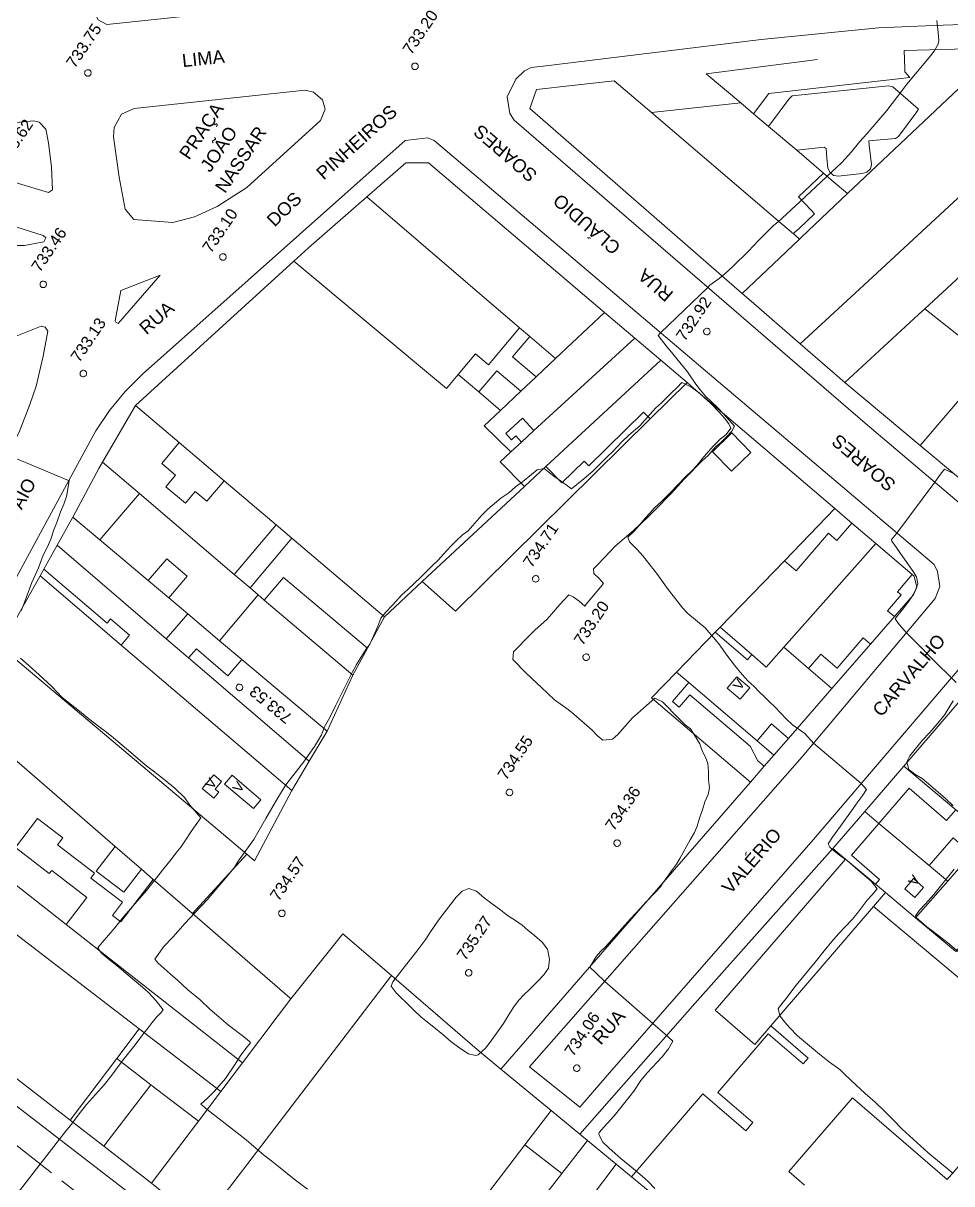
# Model space of a CAD drawing. Header units: metres. Extents: x 7 to 327053, y 40 to 7393807.
# Drawn here: x 326161 to 326302.9, y 7392581.7 to 7392759.1 of the extents above; entities that cross this region are included whole.
import ezdxf
from ezdxf.enums import TextEntityAlignment as Align

# ---------------------------------------------------------------- set-up
doc = ezdxf.new("R2010")
doc.units = ezdxf.units.M
doc.linetypes.add('T09', pattern=[17, 10, -2, 3, -2])
doc.layers.get('0').update_dxf_attribs({"lineweight": 18})
for name, color, linetype, lineweight in [('100_SIST_VIARIO_MEIO_FIO', 1, 'Continuous', 18), ('106_PRACAS_PARQUES_TOP', 7, 'Continuous', 18), ('108_SEP_FIS_CANT_CENT_ILHA', 7, 'Continuous', 18), ('144_P_DUPLA_ASF_TOP', 7, 'Continuous', 18), ('160_P_SIMP_ASF_TOP', 7, 'Continuous', 18), ('206_MURO_E_MURO_ARRIMO', 7, 'Continuous', 18), ('214_PROJ_BEIRAL_EDIF', 10, 'Continuous', 18), ('508_LM_SETOR_FISCAL', 136, 'T09', 18), ('600_CURVA_MESTRA', 14, 'Continuous', 18), ('604_CURVA_INTERM', 7, 'Continuous', 18), ('606_PTO_COTADO', 7, 'Continuous', 18), ('608_PTO_COTADO_INTERVIA', 1, 'Continuous', 18), ('626_SEGM_CURVA_INTERM', 7, 'Continuous', 18)]:
    doc.layers.add(name, color=color, linetype=linetype, lineweight=lineweight)
doc.styles.add('Style-Arial', font='arial.ttf', dxfattribs={"height": 1.75})

# ---------------------------------------------------------------- blocks, each defined once
blk = doc.blocks.new('SP09')
at = {"color": 0, "linetype": 'Continuous'}
blk.add_lwpolyline([(-0.03, -0.51), (-0.14, -0.49), (-0.24, -0.46), (-0.31, -0.42), (-0.35, -0.39), (-0.42, -0.31), (-0.47, -0.24), (-0.51, -0.15), (-0.52, -0.09), (-0.52, 0.03), (-0.51, 0.11), (-0.48, 0.2), (-0.44, 0.27), (-0.4, 0.33), (-0.32, 0.39), (-0.23, 0.44), (-0.15, 0.48), (-0.1, 0.48), (-0.03, 0.48), (0.08, 0.48), (0.19, 0.44), (0.27, 0.4), (0.35, 0.32), (0.41, 0.23), (0.46, 0.11), (0.48, 0.03), (0.48, -0.03), (0.47, -0.08), (0.44, -0.21), (0.38, -0.3), (0.31, -0.38), (0.23, -0.44), (0.1, -0.49), (0.02, -0.51)], close=True, dxfattribs=at)
blk = doc.blocks.new('SP10')
at = {"color": 0, "linetype": 'Continuous'}
blk.add_lwpolyline([(-0.03, -0.51), (-0.14, -0.49), (-0.24, -0.46), (-0.31, -0.42), (-0.35, -0.39), (-0.42, -0.31), (-0.47, -0.24), (-0.51, -0.15), (-0.52, -0.09), (-0.52, 0.03), (-0.51, 0.11), (-0.48, 0.2), (-0.44, 0.27), (-0.4, 0.33), (-0.32, 0.39), (-0.23, 0.44), (-0.15, 0.48), (-0.1, 0.48), (-0.03, 0.48), (0.08, 0.48), (0.19, 0.44), (0.27, 0.4), (0.35, 0.32), (0.41, 0.23), (0.46, 0.11), (0.48, 0.03), (0.48, -0.03), (0.47, -0.08), (0.44, -0.21), (0.38, -0.3), (0.31, -0.38), (0.23, -0.44), (0.1, -0.49), (0.02, -0.51)], close=True, dxfattribs=at)

msp = doc.modelspace()

# ---------------------------------------------------------------- linework, layer by layer
at = {"layer": '100_SIST_VIARIO_MEIO_FIO'}
for points in [[(326300.118, 7392758.775), (326291.765, 7392758.42), (326273.806, 7392756.656), (326240.452, 7392752.593)], [(326240.452, 7392752.593), (326238.642, 7392752.372), (326237.639, 7392751.882), (326236.288, 7392750.572), (326234.989, 7392747.89), (326235.378, 7392745.36), (326236.045, 7392744.325), (326270.731, 7392714.366)], [(326222.839, 7392741.596), (326219.372, 7392741.215), (326179.19, 7392705.481), (326176.555, 7392702.828), (326174.172, 7392699.94), (326172.06, 7392696.844), (326169.912, 7392692.893), (326146.963, 7392650.537), (326131.273, 7392621.495), (326130.814, 7392618.886), (326131.305, 7392616.003), (326131.951, 7392615.137), (326180.391, 7392577.835)], [(326265.229, 7392706.049), (326223.791, 7392741.188), (326222.839, 7392741.596)]]:
    msp.add_lwpolyline(points, dxfattribs=at)
at = {"layer": '100_SIST_VIARIO_MEIO_FIO', "flags": 128}
for points in [[(326304.625, 7392758.966), (326300.118, 7392758.775)], [(326270.731, 7392714.366), (326289.707, 7392697.977), (326355.199, 7392642.517), (326360.487, 7392639.902), (326370.175, 7392637.58), (326376.064, 7392635.539), (326379.928, 7392633.24), (326383.471, 7392630.473), (326386.335, 7392627.519), (326388.677, 7392624.594), (326390.414, 7392621.538), (326392.234, 7392617.115), (326414.435, 7392548.619), (326431.699, 7392494.632)], [(326331.828, 7392574.687), (326331.969, 7392582.174), (326333.156, 7392589.79), (326336.707, 7392602.635), (326343.609, 7392619.138), (326348.33, 7392629.989), (326348.465, 7392631.729), (326347.089, 7392636.16), (326335.006, 7392647.155), (326315.053, 7392663.642), (326313.58, 7392664.438), (326310.47, 7392664.991), (326307.322, 7392664.268), (326281.762, 7392634.307), (326250.271, 7392598.248), (326246.085, 7392593.418), (326238.403, 7392599.571), (326280.057, 7392646.997), (326300.412, 7392671.183), (326301.111, 7392673.034), (326300.751, 7392675.306), (326300.237, 7392676.363), (326265.229, 7392706.049)]]:
    msp.add_lwpolyline(points, dxfattribs=at)
at = {"layer": '100_SIST_VIARIO_MEIO_FIO'}
for points in [[(326175.67, 7392735.627), (326174.756, 7392741.758), (326174.857, 7392743.212), (326176.024, 7392745.231), (326177.925, 7392746.105), (326204.086, 7392748.886), (326205.373, 7392748.624), (326206.731, 7392747.453), (326207.141, 7392746.022), (326206.408, 7392744.29), (326195.176, 7392734.047), (326190.616, 7392731.105), (326187.169, 7392729.535), (326183.842, 7392728.695), (326177.91, 7392729.137), (326176.552, 7392730.706)], [(326117.184, 7392634.166), (326118.005, 7392632.691), (326120.438, 7392631.011), (326123.395, 7392630.958), (326125.887, 7392632.549), (326146.298, 7392669.934), (326160.376, 7392696.635), (326162, 7392700.83), (326162.946, 7392703.677), (326164.011, 7392708.222), (326164.719, 7392712.073), (326164.313, 7392712.681), (326163.729, 7392712.847), (326159.145, 7392710.99), (326155.541, 7392709.96), (326153.505, 7392709.544), (326106.083, 7392706.737), (326102.334, 7392706.744), (326098.6, 7392707.074), (326093.449, 7392708.074), (326087.732, 7392709.608), (326086.293, 7392709.429), (326085.539, 7392708.19), (326088.347, 7392701.205)]]:
    msp.add_lwpolyline(points, close=True, dxfattribs=at)
at = {"layer": '108_SEP_FIS_CANT_CENT_ILHA'}
msp.add_lwpolyline([(326201.385, 7392761.835), (326173.735, 7392758.974), (326172.417, 7392759.639), (326171.687, 7392761.091), (326172.093, 7392762.486), (326173.105, 7392763.05), (326182.011, 7392763.815), (326217.27, 7392767.933)], dxfattribs=at)
for points in [[(326164.851, 7392733.254), (326165.44, 7392733.647), (326165.313, 7392737.123), (326164.853, 7392740.843), (326164.441, 7392742.956), (326163.42, 7392744.013), (326162.561, 7392744.234), (326142.312, 7392742.238), (326141.723, 7392741.798), (326141.535, 7392741.086), (326141.831, 7392740.412), (326151.529, 7392737.249)], [(326164.044, 7392726.665), (326164.423, 7392726.342), (326164.114, 7392725.744), (326161.175, 7392725.167), (326158.384, 7392725.156), (326151.59, 7392726.949), (326115.391, 7392738.491), (326115.573, 7392739.199), (326121.505, 7392739.373), (326125.212, 7392738.824), (326140.019, 7392734.267)], [(326175.022, 7392713.661), (326175.884, 7392718.258), (326181.924, 7392720.599), (326175.476, 7392713.256), (326175.128, 7392713.439)]]:
    msp.add_lwpolyline(points, close=True, dxfattribs=at)
at = {"layer": '206_MURO_E_MURO_ARRIMO'}
for p, q in [((326265.412, 7392751.402), (326282.425, 7392753.619)), ((326262.466, 7392704.214), (326263.457, 7392703.372)), ((326263.457, 7392703.372), (326269.879, 7392697.916)), ((326269.879, 7392697.916), (326285.087, 7392684.936)), ((326172.549, 7392691.074), (326173.098, 7392692.018)), ((326168.557, 7392683.634), (326172.549, 7392691.074)), ((326285.087, 7392684.936), (326287.678, 7392682.724)), ((326163.541, 7392674.633), (326164.123, 7392675.678)), ((326296.913, 7392674.842), (326297.214, 7392674.585)), ((326297.214, 7392674.585), (326297.587, 7392672.917)), ((326297.587, 7392672.917), (326297.082, 7392671.766)), ((326297.082, 7392671.766), (326294.175, 7392668.421)), ((326290.518, 7392664.213), (326284.623, 7392657.431)), ((326277.971, 7392649.777), (326275.753, 7392647.23)), ((326275.753, 7392647.23), (326274.276, 7392645.533)), ((326289.644, 7392638.618), (326295.61, 7392645.56)), ((326272.151, 7392643.093), (326249.573, 7392617.164)), ((326284.775, 7392632.953), (326289.644, 7392638.618)), ((326263.678, 7392609.256), (326284.775, 7392632.953)), ((326249.573, 7392617.164), (326234.015, 7392599.247)), ((326246.088, 7392589.281), (326263.678, 7392609.256)), ((326241.678, 7392592.921), (326246.088, 7392589.281))]:
    msp.add_line(p, q, dxfattribs=at)
for points in [[(326265.412, 7392751.402), (326270.68, 7392746.984)], [(326221.956, 7392673.772), (326227.063, 7392669.278), (326256.825, 7392698.648)], [(326213.603, 7392663.579), (326216.235, 7392668.396)], [(326207.433, 7392650.886), (326204.691, 7392646.297)]]:
    msp.add_lwpolyline(points, dxfattribs=at)
at = {"layer": '206_MURO_E_MURO_ARRIMO', "flags": 128}
for points in [[(326285.087, 7392684.936), (326277.344, 7392676.945)], [(326267.538, 7392666.826), (326266.77, 7392666.034)], [(326273.171, 7392649.434), (326275.753, 7392647.23)], [(326291.802, 7392636.81), (326289.644, 7392638.618)], [(326284.775, 7392632.953), (326286.681, 7392631.356)], [(326247.248, 7392588.323), (326246.088, 7392589.281)], [(326247.248, 7392588.323), (326243.349, 7392583.287)], [(326247.248, 7392588.323), (326251.65, 7392584.686)]]:
    msp.add_lwpolyline(points, dxfattribs=at)
at = {"layer": '214_PROJ_BEIRAL_EDIF', "flags": 128}
for points in [[(326297.639, 7392755.028), (326305.271, 7392755.248), (326306.052, 7392755.001), (326306.882, 7392754.619), (326307.639, 7392754.134), (326308.484, 7392753.4), (326287.019, 7392733.096), (326284.527, 7392735.214)], [(326312.064, 7392749.599), (326308.484, 7392753.4), (326287.019, 7392733.096), (326279.98, 7392726.437)], [(326294.733, 7392750.638), (326296.523, 7392750.839), (326295.768, 7392751.715), (326295.755, 7392752.182)], [(326284.956, 7392735.863), (326285.57, 7392735.749), (326289.251, 7392736.183), (326289.965, 7392736.356), (326290.496, 7392736.86), (326290.693, 7392737.566), (326290.323, 7392740.507), (326290.28, 7392741.17), (326294.352, 7392741.507), (326294.779, 7392741.85), (326297.445, 7392745.411), (326297.842, 7392746), (326293.941, 7392749.42), (326293.929, 7392749.423)], [(326290.142, 7392719.712), (326316.872, 7392744.405), (326312.064, 7392749.599)], [(326281.449, 7392730.563), (326281.96, 7392730.024), (326279.639, 7392727.829)], [(326278.942, 7392726.775), (326279.676, 7392726.149), (326276.608, 7392723.247)], [(326279.98, 7392726.437), (326279.676, 7392726.149), (326276.608, 7392723.247)], [(326272.253, 7392716.666), (326279.765, 7392710.127), (326290.142, 7392719.712)], [(326290.142, 7392719.712), (326279.765, 7392710.127), (326286.576, 7392704.197), (326297.85, 7392714.612)], [(326297.85, 7392714.612), (326286.576, 7392704.197)], [(326308.959, 7392707.261), (326309.053, 7392707.371), (326298.803, 7392715.492), (326297.85, 7392714.612)], [(326297.85, 7392714.612), (326298.803, 7392715.492)], [(326308.959, 7392707.261), (326298.092, 7392694.574), (326304.263, 7392689.416), (326314.887, 7392701.761), (326312.655, 7392703.682), (326313.277, 7392704.404)], [(326257.06, 7392580.217), (326253.966, 7392582.773), (326264.885, 7392595.438), (326271.438, 7392589.789), (326272.534, 7392591.06), (326267.179, 7392595.676), (326274.892, 7392604.622), (326280.217, 7392600.031), (326280.989, 7392600.926), (326275.266, 7392605.86), (326290.999, 7392624.11), (326318.451, 7392601.133), (326315.959, 7392598.243), (326318.686, 7392595.999), (326315.096, 7392591.788), (326314.094, 7392590.613), (326309.701, 7392585.46), (326306.963, 7392587.821), (326302.245, 7392582.348), (326287.743, 7392594.85), (326278.034, 7392583.589), (326280.437, 7392581.518)], [(326182.186, 7392580.548), (326188.375, 7392575.753), (326217.284, 7392613.53), (326209.866, 7392619.916), (326201.902, 7392609.979), (326199.975, 7392607.431)], [(326199.975, 7392607.431), (326201.902, 7392609.979), (326201.748, 7392610.112)]]:
    msp.add_lwpolyline(points, dxfattribs=at)
at = {"layer": '214_PROJ_BEIRAL_EDIF'}
for points in [[(326295.755, 7392752.182), (326295.675, 7392754.972), (326297.639, 7392755.028)], [(326244.928, 7392749.631), (326251.314, 7392750.343)], [(326251.314, 7392750.343), (326257.012, 7392745.483), (326277.12, 7392728.329)], [(326274.922, 7392743.379), (326272.65, 7392745.31), (326274.949, 7392748.413), (326294.733, 7392750.638)], [(326276.608, 7392723.247), (326270.898, 7392717.846), (326238.444, 7392746.097), (326239.432, 7392749.018), (326244.928, 7392749.631)], [(326293.929, 7392749.423), (326293.277, 7392749.575), (326278.533, 7392748.021), (326278.03, 7392747.532), (326274.922, 7392743.379)], [(326279.233, 7392739.714), (326274.922, 7392743.379), (326278.03, 7392747.532), (326278.533, 7392748.021), (326293.277, 7392749.575), (326293.929, 7392749.423)], [(326277.12, 7392728.329), (326257.012, 7392745.483), (326270.68, 7392746.984), (326272.65, 7392745.31)], [(326272.65, 7392745.31), (326274.922, 7392743.379), (326279.233, 7392739.714), (326283.355, 7392736.211), (326279.53, 7392732.593), (326281.449, 7392730.563)], [(326298.803, 7392715.492), (326316.604, 7392731.937), (326322.963, 7392737.811), (326316.872, 7392744.405), (326290.142, 7392719.712)], [(326284.956, 7392735.863), (326284.862, 7392735.88), (326284.3, 7392736.354), (326283.971, 7392737.013), (326283.839, 7392738.488), (326283.726, 7392739.965), (326283.44, 7392740.219), (326279.233, 7392739.714)], [(326284.527, 7392735.214), (326283.355, 7392736.211), (326279.233, 7392739.714), (326283.44, 7392740.219), (326283.726, 7392739.965), (326283.839, 7392738.488), (326283.971, 7392737.013), (326284.3, 7392736.354), (326284.862, 7392735.88), (326284.956, 7392735.863)], [(326278.914, 7392727.142), (326278.723, 7392726.962), (326277.12, 7392728.329)], [(326277.12, 7392728.329), (326278.723, 7392726.962), (326278.942, 7392726.775)], [(326279.639, 7392727.829), (326278.914, 7392727.142)], [(326276.608, 7392723.247), (326270.898, 7392717.846), (326272.253, 7392716.666)], [(326286.576, 7392704.197), (326298.092, 7392694.574), (326308.959, 7392707.261)], [(326180.854, 7392628.221), (326175.898, 7392621.757), (326174.623, 7392622.735), (326176.159, 7392624.738), (326171.327, 7392628.442), (326171.892, 7392629.196), (326166.239, 7392633.53), (326167.041, 7392634.577), (326163.178, 7392637.538), (326159.785, 7392633.111), (326164.967, 7392629.138), (326165.332, 7392629.614), (326170.702, 7392625.497), (326167.525, 7392621.353), (326194.492, 7392600.185), (326199.975, 7392607.431)], [(326201.748, 7392610.112), (326186.872, 7392623.005), (326180.854, 7392628.221)], [(326199.975, 7392607.431), (326194.492, 7392600.185), (326191.199, 7392595.832), (326187.752, 7392591.276)], [(326187.752, 7392591.276), (326180.578, 7392581.793), (326182.186, 7392580.548)]]:
    msp.add_lwpolyline(points, dxfattribs=at)
for points in [[(326236.872, 7392712.591), (326238.418, 7392711.268), (326242.37, 7392707.889), (326249.839, 7392714.94), (326222.915, 7392737.813), (326219.485, 7392737.821), (326213.49, 7392732.582)], [(326227.487, 7392705.456), (326230.135, 7392708.599), (326232.108, 7392706.936), (326236.872, 7392712.591), (326213.49, 7392732.582), (326204.59, 7392724.803), (326202.334, 7392722.753), (326225.67, 7392703.313)], [(326235.52, 7392693.605), (326233.889, 7392692.108), (326237.612, 7392688.304), (326221.956, 7392673.772), (326216.235, 7392668.396), (326202.062, 7392680.414), (326199.652, 7392682.458), (326191.697, 7392689.204), (326184.827, 7392695.029), (326178.143, 7392700.697), (326192.596, 7392713.904), (326202.334, 7392722.753), (326225.67, 7392703.313), (326227.487, 7392705.456), (326230.641, 7392702.768), (326233.955, 7392699.945), (326231.453, 7392697.584)], [(326235.52, 7392693.605), (326231.453, 7392697.584), (326233.955, 7392699.945), (326237.077, 7392702.892), (326239.416, 7392705.1), (326242.37, 7392707.889), (326249.839, 7392714.94), (326254.474, 7392711.003), (326239.065, 7392696.86), (326237.3, 7392698.784), (326234.745, 7392696.438), (326235.634, 7392695.47), (326236.277, 7392696.061), (326237.154, 7392695.106)], [(326237.612, 7392688.304), (326233.889, 7392692.108), (326235.52, 7392693.605), (326237.154, 7392695.106), (326239.065, 7392696.86), (326254.474, 7392711.003), (326258.437, 7392707.636), (326240.893, 7392691.35)], [(326238.418, 7392711.268), (326242.37, 7392707.889), (326239.416, 7392705.1), (326235.793, 7392708.152)], [(326256.825, 7392698.648), (326255.81, 7392699.686), (326247.435, 7392691.49), (326246.741, 7392692.199), (326243.329, 7392688.861), (326240.893, 7392691.35), (326258.437, 7392707.636), (326262.466, 7392704.214)], [(326237.077, 7392702.892), (326233.955, 7392699.945), (326230.641, 7392702.768), (326233.374, 7392706.012)], [(326178.735, 7392687.218), (326193.251, 7392674.859), (326199.652, 7392682.458), (326191.697, 7392689.204), (326189.059, 7392686.072), (326187.29, 7392687.563), (326185.77, 7392685.759), (326182.77, 7392688.286), (326184.264, 7392690.06), (326182.145, 7392691.845), (326184.827, 7392695.029), (326178.143, 7392700.697), (326173.098, 7392692.018)], [(326183.237, 7392671.268), (326186.12, 7392668.839), (326190.992, 7392664.736), (326196.901, 7392671.751), (326195.657, 7392672.81), (326193.251, 7392674.859), (326178.735, 7392687.218), (326172.707, 7392680.138), (326180.09, 7392673.919), (326182.926, 7392677.25), (326186.059, 7392674.583)], [(326183.237, 7392671.268), (326180.09, 7392673.919), (326172.707, 7392680.138), (326168.557, 7392683.634), (326166.165, 7392679.341), (326182.852, 7392665.028), (326186.12, 7392668.839)], [(326202.062, 7392680.414), (326195.657, 7392672.81), (326193.251, 7392674.859), (326199.652, 7392682.458)], [(326182.852, 7392665.028), (326186.256, 7392662.108), (326204.691, 7392646.297), (326202.025, 7392641.834), (326175.946, 7392664.061), (326177.238, 7392665.578), (326174.326, 7392668.059), (326173.794, 7392667.435), (326164.123, 7392675.678), (326166.165, 7392679.341)], [(326175.946, 7392664.061), (326202.025, 7392641.834), (326196.36, 7392631.07), (326195.166, 7392632.077), (326157.561, 7392663.806), (326160.51, 7392669.195), (326163.541, 7392674.633)], [(326197.839, 7392670.952), (326211.348, 7392659.45), (326213.603, 7392663.579), (326200.749, 7392674.407)], [(326194.411, 7392661.856), (326190.992, 7392664.736), (326196.901, 7392671.751), (326197.839, 7392670.952), (326211.348, 7392659.45), (326207.433, 7392650.886)], [(326194.411, 7392661.856), (326190.992, 7392664.736), (326186.12, 7392668.839), (326182.852, 7392665.028), (326186.256, 7392662.108), (326187.451, 7392663.501), (326192.274, 7392659.365)], [(326175.02, 7392633.277), (326179.04, 7392629.793), (326180.854, 7392628.221), (326186.872, 7392623.005), (326195.166, 7392632.077), (326157.561, 7392663.806), (326151.846, 7392653.362)], [(326188.327, 7392642.149), (326190.098, 7392640.655), (326190.874, 7392641.575), (326190.319, 7392642.043), (326191.313, 7392643.222), (326190.098, 7392644.247)], [(326191.763, 7392642.79), (326196.175, 7392639.067), (326197.328, 7392640.432), (326192.915, 7392644.155)], [(326167.525, 7392621.353), (326194.492, 7392600.185), (326191.199, 7392595.832), (326178.724, 7392605.395), (326141.298, 7392634.088), (326144.304, 7392639.58)], [(326175.283, 7392600.835), (326168.168, 7392591.406), (326134.866, 7392617.202), (326133.885, 7392620.316), (326141.298, 7392634.088), (326178.724, 7392605.395)], [(326179.04, 7392629.793), (326175.02, 7392633.277), (326172.136, 7392629.516), (326176.351, 7392626.285)], [(326168.168, 7392591.406), (326175.283, 7392600.835), (326180.499, 7392596.836), (326173.293, 7392587.436)], [(326180.578, 7392581.793), (326187.752, 7392591.276), (326180.499, 7392596.836), (326173.293, 7392587.436)]]:
    msp.add_lwpolyline(points, close=True, dxfattribs=at)
at = {"layer": '214_PROJ_BEIRAL_EDIF', "flags": 128}
for points in [[(326269.258, 7392690.644), (326272.228, 7392693.536), (326269.32, 7392696.523), (326266.35, 7392693.63)], [(326267.538, 7392666.826), (326277.344, 7392676.945), (326279.148, 7392675.405), (326284.071, 7392681.174), (326285.393, 7392680.046), (326287.678, 7392682.724), (326291.329, 7392679.609), (326277.26, 7392663.724), (326274.581, 7392660.699), (326272.368, 7392662.625)], [(326281.057, 7392660.479), (326277.26, 7392663.724), (326291.329, 7392679.609), (326296.913, 7392674.842), (326294.66, 7392672.202), (326295.184, 7392671.755), (326293.112, 7392669.327), (326294.175, 7392668.421), (326290.518, 7392664.213), (326289.373, 7392665.19), (326285.408, 7392660.543), (326282.922, 7392662.664)], [(326266.77, 7392666.034), (326260.863, 7392659.938), (326262.734, 7392658.341), (326273.171, 7392649.434), (326275.363, 7392652.003), (326277.971, 7392649.777), (326284.623, 7392657.431), (326281.057, 7392660.479), (326277.26, 7392663.724), (326274.581, 7392660.699), (326272.368, 7392662.625), (326271.692, 7392661.833)], [(326318.946, 7392646.964), (326308.357, 7392634.88), (326303.567, 7392638.893), (326295.61, 7392645.56), (326309.171, 7392661.34), (326313.618, 7392660.918), (326323.633, 7392652.313)], [(326262.734, 7392658.341), (326260.863, 7392659.938), (326257.037, 7392655.99), (326272.151, 7392643.093), (326274.276, 7392645.533), (326273.298, 7392646.367), (326272.124, 7392648.624), (326262.912, 7392656.486), (326261.272, 7392654.564), (326260.253, 7392655.434)], [(326268.617, 7392657.503), (326270.071, 7392659.207), (326272.059, 7392657.51), (326270.605, 7392655.806)], [(326318.946, 7392646.964), (326308.357, 7392634.88), (326305.966, 7392632.151), (326302.324, 7392627.994), (326297.4, 7392622.375), (326303.567, 7392617.209), (326327.349, 7392644.354), (326322.728, 7392648.339), (326320.435, 7392645.68)], [(326305.966, 7392632.151), (326308.357, 7392634.88), (326303.567, 7392638.893), (326302.138, 7392637.235), (326296.419, 7392642.166), (326291.802, 7392636.81), (326299.492, 7392630.367), (326303.134, 7392634.592)], [(326291.802, 7392636.81), (326299.492, 7392630.367), (326302.324, 7392627.994), (326297.4, 7392622.375), (326292.816, 7392626.217), (326291.297, 7392627.489), (326291.918, 7392628.209), (326287.598, 7392631.934)], [(326286.681, 7392631.356), (326291.297, 7392627.489), (326292.816, 7392626.217), (326290.999, 7392624.11), (326275.266, 7392605.86), (326272.818, 7392603.021), (326266.757, 7392608.246)], [(326295.75, 7392626.813), (326297.302, 7392625.474), (326298.641, 7392627.027), (326297.088, 7392628.366)], [(326237.684, 7392587.673), (326228.865, 7392576.081), (326213.783, 7392556.26), (326188.375, 7392575.753), (326217.284, 7392613.53), (326230.376, 7392602.26), (326234.015, 7392599.247), (326241.678, 7392592.921)], [(326234.364, 7392571.682), (326228.865, 7392576.081), (326237.684, 7392587.673), (326243.349, 7392583.287)], [(326253.966, 7392582.773), (326251.65, 7392584.686), (326247.713, 7392579.517), (326244.405, 7392575.175), (326245.217, 7392574.583), (326242.862, 7392571.354), (326241.982, 7392571.996), (326239.729, 7392569.038), (326242.436, 7392567.064), (326236.576, 7392559.029), (326235.337, 7392559.933), (326225.886, 7392546.974), (326229.578, 7392544.142), (326257.06, 7392580.217)]]:
    msp.add_lwpolyline(points, close=True, dxfattribs=at)
at = {"layer": '508_LM_SETOR_FISCAL'}
msp.add_lwpolyline([(325988.126, 7392919.56), (326036.6, 7392808.456), (326041.587, 7392794.883), (326049.434, 7392777.697), (326058.087, 7392758.423), (326067.408, 7392737.826), (326075.367, 7392720.239), (326077.837, 7392714.434), (326090.811, 7392683.944), (326115.665, 7392627.345), (326122.616, 7392616.227), (326122.766, 7392616.113), (326143.973, 7392599.966), (326177.681, 7392573.74)], dxfattribs=at)
at = {"layer": '600_CURVA_MESTRA', "elevation": 735, "flags": 128}
msp.add_lwpolyline([(326234.411, 7392606.188), (326235.431, 7392607.883), (326236.103, 7392608.9), (326236.745, 7392609.793), (326237.501, 7392610.593), (326238.359, 7392611.398), (326239.559, 7392612.57), (326240.556, 7392613.655), (326241.268, 7392614.692), (326241.432, 7392616.031), (326241.109, 7392617.598), (326240.328, 7392618.659), (326239.166, 7392619.65), (326238.181, 7392620.407), (326237.245, 7392621.238), (326236.233, 7392621.953), (326235.025, 7392622.735), (326234.009, 7392623.516), (326232.65, 7392624.512), (326231.503, 7392625.393), (326230.271, 7392626.419), (326229.121, 7392626.828), (326228.067, 7392626.455), (326227.153, 7392625.53), (326226.353, 7392624.456), (326225.284, 7392623.059), (326224.444, 7392622.023), (326223.815, 7392621.062), (326223.152, 7392620.094), (326222.522, 7392619.094), (326221.152, 7392617.261), (326219.602, 7392615.317), (326217.476, 7392612.578), (326217.251, 7392611.912), (326218.011, 7392610.905), (326218.72, 7392610.18), (326219.468, 7392609.455), (326220.733, 7392608.181), (326221.77, 7392607.253), (326222.538, 7392606.608), (326223.74, 7392605.668), (326225.112, 7392604.551), (326226.362, 7392603.477), (326227.713, 7392602.464), (326229.076, 7392601.57), (326230.158, 7392601.312), (326230.534, 7392601.433), (326231.635, 7392602.434), (326232.388, 7392603.337)], close=True, dxfattribs=at)
at = {"layer": '604_CURVA_INTERM', "flags": 128}
for points, elevation in [([(326286.648, 7392738.42), (326287.61, 7392739.484), (326288.907, 7392741.043), (326289.968, 7392742.234), (326293.011, 7392745.803), (326295.288, 7392748.798), (326296.053, 7392749.803), (326299.498, 7392753.881), (326300.23, 7392754.848), (326300.888, 7392755.963), (326300.946, 7392756.434), (326300.877, 7392757.712), (326300.69, 7392759.084), (326300.646, 7392759.573)], 733), ([(326276.414, 7392728.796), (326277.037, 7392729.322), (326279.756, 7392731.89), (326283.809, 7392735.654), (326286.131, 7392737.848), (326286.648, 7392738.42)], 733), ([(326263.83, 7392703.937), (326262.558, 7392705.845), (326260.922, 7392707.851), (326260.104, 7392708.835), (326259.421, 7392709.622), (326258.06, 7392711.407), (326258.421, 7392711.822), (326265.644, 7392718.76), (326265.96, 7392719.085), (326267.368, 7392720.124), (326268.261, 7392720.831), (326269.466, 7392721.952), (326271.872, 7392724.311), (326273.376, 7392725.916), (326274.287, 7392726.844), (326275.702, 7392728.197), (326276.414, 7392728.796)], 733), ([(326215.176, 7392666.964), (326215.665, 7392668.186), (326216.361, 7392669.051), (326217.449, 7392670.18), (326218.86, 7392671.771), (326219.775, 7392672.577), (326221.749, 7392674.442), (326223.477, 7392676.168), (326224.421, 7392677.05), (326225.242, 7392677.979), (326226.372, 7392679.198), (326227.18, 7392680.009), (326228.129, 7392680.903), (326228.994, 7392681.522), (326229.642, 7392682.301), (326231.092, 7392683.951), (326232.035, 7392684.853), (326234.017, 7392686.534), (326235.233, 7392687.341), (326236.231, 7392688.238), (326237.324, 7392689.03), (326238.708, 7392690.127), (326239.565, 7392690.854), (326240.623, 7392691.086), (326241.405, 7392690.443), (326242.325, 7392689.742), (326243.199, 7392689.145), (326244.825, 7392687.932), (326246.712, 7392689.469), (326248.052, 7392690.676), (326249.373, 7392691.969), (326250.281, 7392692.83), (326251.123, 7392693.662), (326252.455, 7392695.086), (326253.557, 7392696.18), (326255.232, 7392697.612), (326256.024, 7392698.456), (326257.622, 7392700.314), (326258.538, 7392701.112), (326260.081, 7392702.653), (326260.94, 7392703.445), (326261.685, 7392704.21), (326262.324, 7392703.93), (326263.321, 7392703.384), (326263.416, 7392703.311)], 734), ([(326303.162, 7392583.273), (326302.201, 7392584.112), (326300.742, 7392585.249), (326299.287, 7392586.481), (326295.359, 7392590.064), (326293.977, 7392591.487), (326292.679, 7392592.792), (326291.232, 7392594.161), (326289.702, 7392595.495), (326288.296, 7392596.841), (326286.648, 7392598.359), (326285.82, 7392599.16), (326284.244, 7392600.322), (326282.723, 7392601.523), (326279.377, 7392604.337), (326278.179, 7392605.567), (326277.42, 7392606.432), (326276.657, 7392607.399), (326276.414, 7392608.493), (326277.592, 7392609.974), (326279.167, 7392612.049), (326282.033, 7392615.586), (326283.415, 7392617.325), (326284.587, 7392618.768), (326285.617, 7392619.913), (326287.726, 7392622.086), (326288.479, 7392623.018), (326290.029, 7392625.042), (326290.738, 7392625.834), (326291.519, 7392626.825), (326290.597, 7392627.984), (326288.651, 7392629.64), (326287.008, 7392631.064), (326285.961, 7392631.771), (326285.095, 7392632.447), (326284.31, 7392633.171), (326284.055, 7392633.673), (326284.684, 7392634.706), (326285.945, 7392636.356), (326287.86, 7392639.094), (326288.594, 7392640.116), (326289.363, 7392641.145), (326289.9, 7392642.01), (326289.075, 7392642.88), (326281.789, 7392649.054), (326280.464, 7392650.542), (326278.601, 7392651.885), (326277.625, 7392652.773), (326275.902, 7392654.618), (326275.137, 7392655.328), (326274.316, 7392656.14), (326273.486, 7392656.909), (326272.72, 7392657.713), (326271.831, 7392658.569), (326270.908, 7392659.576), (326269.871, 7392660.808), (326268.42, 7392662.748), (326267.5, 7392664.046), (326266.84, 7392664.852), (326265.254, 7392666.697), (326262.575, 7392668.921), (326261.781, 7392669.751), (326260.328, 7392671.588), (326259.603, 7392672.547), (326258.58, 7392673.988), (326257.935, 7392674.867), (326255.685, 7392677.713), (326254.874, 7392678.612), (326253.671, 7392679.873), (326253.416, 7392680.592), (326254.319, 7392681.452), (326255.172, 7392682.343), (326256.853, 7392683.973), (326258.32, 7392685.452), (326259.257, 7392686.473), (326260.016, 7392687.241), (326262.03, 7392689.456), (326264.767, 7392692.235), (326265.693, 7392693.077), (326266.875, 7392694.404), (326267.631, 7392695.064), (326268.507, 7392695.887), (326269.306, 7392696.769), (326269.741, 7392697.54), (326268.923, 7392698.48), (326268.018, 7392699.403), (326267.128, 7392700.378), (326265.265, 7392702.149), (326264.52, 7392703.019), (326263.83, 7392703.937)], 733), ([(326263.416, 7392703.311), (326264.316, 7392702.62), (326265.129, 7392701.848), (326265.99, 7392701.113), (326267.486, 7392699.588), (326268.207, 7392698.767), (326268.86, 7392697.875), (326269.159, 7392697.219), (326268.431, 7392696.278), (326267.531, 7392695.533), (326266.537, 7392694.529), (326265.68, 7392693.613), (326264.772, 7392692.565), (326264.024, 7392691.59), (326263.162, 7392690.666), (326262.397, 7392689.931), (326260.865, 7392688.381), (326260.14, 7392687.607), (326259.411, 7392686.892), (326258.624, 7392686.089), (326257.464, 7392685.004), (326256.761, 7392684.243), (326256.091, 7392683.448), (326255.302, 7392682.564), (326254.33, 7392681.634), (326253.221, 7392680.651), (326251.495, 7392679.181), (326250.698, 7392678.395), (326249.69, 7392677.326), (326248.935, 7392676.467), (326248.185, 7392675.735), (326248.216, 7392675.012), (326249.03, 7392674.258), (326249.688, 7392673.491), (326249.459, 7392673.179), (326248.493, 7392672.016), (326247.041, 7392670.348), (326246.821, 7392670.024), (326245.973, 7392670.769), (326245.081, 7392671.457), (326244.376, 7392671.773), (326243.509, 7392670.851), (326242.653, 7392669.886), (326241.766, 7392668.813), (326241.036, 7392668.001), (326239.268, 7392666.408), (326238.481, 7392665.626)], 734), ([(326160.645, 7392669.288), (326161.053, 7392670.325), (326162.294, 7392673.628), (326163.293, 7392675.856), (326164.027, 7392677.796), (326164.629, 7392679.003), (326165.183, 7392680.272), (326165.727, 7392681.836), (326166.135, 7392682.801), (326166.664, 7392684.461), (326167.195, 7392685.595), (326167.578, 7392686.798), (326167.979, 7392689.182), (326167.918, 7392689.212), (326158.533, 7392693.14)], 733), ([(326297.895, 7392664.065), (326296.011, 7392665.953), (326294.907, 7392667.234), (326294.306, 7392668.092), (326294.333, 7392668.181), (326295.415, 7392669.52), (326296.205, 7392670.56), (326296.834, 7392671.449), (326297.354, 7392672.379), (326297.731, 7392673.41), (326297.538, 7392674.489), (326296.927, 7392675.487), (326295.08, 7392678.067), (326294.428, 7392679.033), (326293.77, 7392679.934), (326293.722, 7392680.206), (326294.54, 7392681.193), (326300.332, 7392688.98), (326301.229, 7392690.204), (326301.843, 7392690.966), (326303.026, 7392690.398)], 732), ([(326190.002, 7392592.36), (326189.105, 7392593.049), (326188.117, 7392593.885), (326189.202, 7392594.86), (326190.224, 7392595.858), (326191.878, 7392597.781), (326193.397, 7392600.018), (326194.127, 7392601.192), (326195.023, 7392602.412), (326195.723, 7392603.269), (326195.583, 7392603.47), (326194.678, 7392604.237), (326192.346, 7392605.957), (326189.496, 7392608.377), (326188.016, 7392609.824), (326186.152, 7392611.351), (326184.558, 7392612.851), (326183.421, 7392613.827), (326182.539, 7392614.63), (326181.602, 7392615.439), (326181.086, 7392616.032), (326182.489, 7392617.976), (326183.853, 7392619.395), (326185.713, 7392621.544), (326187.2, 7392623.135), (326189.151, 7392625.149), (326190.405, 7392626.69), (326191.345, 7392627.762), (326192.475, 7392629.093), (326193.33, 7392630.161), (326193.847, 7392631.053), (326196.24, 7392634.33), (326198.056, 7392637.542), (326199.92, 7392640.723), (326201.147, 7392642.688), (326203.829, 7392646.163), (326205.49, 7392648.585), (326206.597, 7392650.332), (326207.053, 7392651.563), (326207.863, 7392652.978), (326208.79, 7392654.867), (326209.318, 7392656.018), (326211.257, 7392659.875), (326211.914, 7392661.12), (326213.366, 7392663.389), (326213.962, 7392664.223), (326214.436, 7392665.21), (326215.176, 7392666.964)], 734), ([(326238.481, 7392665.626), (326235.948, 7392663.018), (326235.833, 7392661.876), (326235.932, 7392661.774)], 734), ([(326158.985, 7392578.779), (326166.498, 7392588.534), (326167.453, 7392589.688), (326168.132, 7392590.586), (326169.753, 7392592.629), (326170.668, 7392593.849), (326173.414, 7392596.903), (326174.662, 7392598.497), (326175.475, 7392599.62), (326176.472, 7392600.925), (326178.079, 7392602.951), (326178.807, 7392603.913), (326179.395, 7392604.725), (326180.084, 7392605.572), (326180.71, 7392606.373), (326181.373, 7392607.169), (326182.064, 7392607.912), (326182.385, 7392608.306), (326181.293, 7392609.656), (326180.114, 7392610.949), (326179.202, 7392611.768), (326176.706, 7392613.83), (326175.578, 7392614.8), (326173.644, 7392616.331), (326172.91, 7392617.025), (326172.407, 7392617.779), (326173.043, 7392618.596), (326174.984, 7392620.816), (326176.127, 7392622.267), (326177.382, 7392623.741), (326179.805, 7392626.567), (326182.469, 7392629.91), (326183.581, 7392631.27), (326184.304, 7392632.258), (326185.092, 7392633.169), (326185.783, 7392634.227), (326186.639, 7392635.584), (326187.249, 7392636.419), (326188.106, 7392637.632), (326186.468, 7392639.592), (326185.675, 7392640.711), (326184.145, 7392642.184), (326183.071, 7392643.043), (326181.761, 7392644.138), (326179.631, 7392645.77), (326178.483, 7392646.704), (326176.768, 7392648.181), (326174.792, 7392649.897), (326173.72, 7392650.748), (326172.556, 7392651.629), (326170.987, 7392652.78), (326170.066, 7392653.575), (326168.887, 7392654.507), (326166.937, 7392656.076), (326166.169, 7392656.848), (326165.401, 7392657.661), (326164.047, 7392658.954), (326162.304, 7392660.56), (326160.584, 7392662.081)], 733), ([(326235.932, 7392661.774), (326237.69, 7392659.972), (326238.675, 7392659.008), (326240.25, 7392657.555), (326241.13, 7392656.709), (326242.218, 7392655.696), (326244.312, 7392654.207), (326245.175, 7392653.529), (326247.937, 7392651.035), (326248.714, 7392650.252), (326249.574, 7392649.555), (326251.046, 7392649.664), (326251.876, 7392650.378), (326254.148, 7392652.928), (326254.881, 7392653.621), (326255.831, 7392654.408), (326257.519, 7392655.975), (326258.739, 7392655.416), (326261.27, 7392652.796), (326262.2, 7392651.899), (326263, 7392651.266), (326263.597, 7392650.296), (326264.433, 7392648.984), (326264.779, 7392647.895), (326265.302, 7392646.918), (326265.652, 7392645.976), (326265.759, 7392644.722), (326265.757, 7392643.463), (326265.882, 7392642.253), (326265.68, 7392641.245), (326265.189, 7392640.113), (326264.828, 7392638.903), (326264.374, 7392637.623), (326264.023, 7392636.397), (326263.625, 7392635.401), (326262.942, 7392634.273), (326261.37, 7392631.443), (326260.851, 7392630.558), (326260.104, 7392629.556), (326259.521, 7392628.743), (326258.944, 7392627.901), (326258.355, 7392627.078), (326257.676, 7392626.342), (326256.17, 7392624.775), (326255.367, 7392623.851), (326253.846, 7392622.223), (326250.043, 7392617.995), (326249.231, 7392617.205), (326248.598, 7392616.431), (326247.609, 7392614.824), (326248.547, 7392613.932), (326249.875, 7392612.633), (326257.218, 7392606.203), (326259.116, 7392604.592), (326260.279, 7392603.52), (326259.654, 7392602.347), (326258.656, 7392601.121), (326256.357, 7392598.689), (326255.414, 7392597.501), (326254.315, 7392595.889), (326253.574, 7392594.879), (326251.332, 7392592.082), (326249.8, 7392590.422), (326249.052, 7392589.56), (326248.994, 7392589.242), (326249.586, 7392588.093), (326250.521, 7392587.206), (326251.498, 7392586.31), (326252.361, 7392585.58), (326254.298, 7392583.982), (326255.613, 7392582.862), (326256.525, 7392582.043), (326257.552, 7392580.991)], 734), ([(326204.444, 7392580.883), (326202.408, 7392582.415), (326200.026, 7392584.341), (326198.996, 7392585.145), (326197.704, 7392586.108), (326195.057, 7392588.412), (326190.95, 7392591.641), (326190.002, 7392592.36)], 734)]:
    msp.add_lwpolyline(points, dxfattribs=dict(at, elevation=elevation))
at = {"layer": '604_CURVA_INTERM', "elevation": 732}
for points in [[(326303.617, 7392658.365), (326302.884, 7392659.066), (326300.48, 7392661.475)], [(326303.167, 7392639.506), (326301.964, 7392640.61), (326299.379, 7392642.87), (326298.411, 7392643.659), (326297.298, 7392644.353), (326296.357, 7392645.069), (326296.076, 7392646.193), (326296.514, 7392647.126), (326298.41, 7392649.458), (326299.585, 7392650.727), (326300.811, 7392652.106), (326301.882, 7392653.476), (326302.488, 7392654.466), (326303.161, 7392655.521)], [(326304.335, 7392616.86), (326302.342, 7392618.551), (326300.076, 7392620.285), (326299.129, 7392620.99), (326297.494, 7392622.406), (326297.407, 7392622.661), (326298.006, 7392623.552), (326298.946, 7392624.531), (326300.185, 7392625.939), (326303.304, 7392629.783)]]:
    msp.add_lwpolyline(points, dxfattribs=at)
at = {"layer": '626_SEGM_CURVA_INTERM', "elevation": 732}
msp.add_lwpolyline([(326300.48, 7392661.475), (326297.895, 7392664.065)], dxfattribs=at)

# ---------------------------------------------------------------- block references
at = {"layer": '606_PTO_COTADO', "rotation": 55.83005668387076}
for p in [(326265.503, 7392712.035, 732.92), (326239.342, 7392674.224, 734.715), (326247.048, 7392662.241, 733.205), (326194.043, 7392657.62, 733.53), (326235.332, 7392641.567, 734.55), (326251.79, 7392633.817, 734.36), (326200.533, 7392623.074, 734.57), (326229.087, 7392613.99, 735.275)]:
    msp.add_blockref('SP09', p, dxfattribs=at)
at = {"layer": '608_PTO_COTADO_INTERVIA', "rotation": 55.83005668387076}
for p in [(326170.871, 7392751.573, 733.75), (326220.874, 7392752.574, 733.19), (326191.51, 7392723.428, 733.09), (326164.045, 7392719.238, 733.465), (326170.169, 7392705.617, 733.135), (326245.616, 7392599.406, 734.065)]:
    msp.add_blockref('SP10', p, dxfattribs=at)

# ---------------------------------------------------------------- texts
at = {"layer": '106_PRACAS_PARQUES_TOP', "style": 'Style-Arial'}
for s, p in [('PRAÇA', (326186.334, 7392738.127)), ('JOÃO', (326189.562, 7392736.209)), ('NASSAR', (326191.837, 7392733.01))]:
    msp.add_text(s, height=2, rotation=55.83006, dxfattribs=at).set_placement(p)
at = {"layer": '144_P_DUPLA_ASF_TOP', "style": 'Style-Arial'}
msp.add_text('LIMA', height=2, rotation=6.09176, dxfattribs=at).set_placement((326185.266, 7392753.413), align=Align.MIDDLE_LEFT)
at = {"layer": '160_P_SIMP_ASF_TOP', "style": 'Style-Arial'}
for s, rotation, p in [('PINHEIROS', 41.94644, (326206.23, 7392735.82)), ('SOARES', 139.18298, (326239.085, 7392735.436)), ('DOS', 44.21052, (326198.696, 7392728.607)), ('CLÁUDIO', 139.18298, (326251.831, 7392724.349)), ('RUA', 139.18298, (326259.883, 7392717.158)), ('RUA', 41.15982, (326179.155, 7392712.167)), ('SOARES', 139.6015, (326293.908, 7392688.141)), ('SAMPAIO', 61.53385, (326156.083, 7392678.168)), ('CARVALHO', 49.63362, (326291.405, 7392653.614)), ('VALÉRIO', 49.00105, (326268.354, 7392626.513)), ('RUA', 49.00105, (326248.55, 7392603.445))]:
    msp.add_text(s, height=2, rotation=rotation, dxfattribs=at).set_placement(p, align=Align.MIDDLE_LEFT)
at = {"layer": '214_PROJ_BEIRAL_EDIF', "style": 'Style-Arial'}
for p in [(326270.613, 7392657.047), (326189.899, 7392641.922), (326194.117, 7392641.371), (326297.427, 7392627.085)]:
    msp.add_text('V', height=1.5, rotation=55.83006, dxfattribs=at).set_placement(p)
at = {"layer": '606_PTO_COTADO', "style": 'Style-Arial'}
for s, rotation, p in [('733.62', 55.83006, (326159.764, 7392741.092, 733.62)), ('732.92', 55.83006, (326263.481, 7392713.965, 732.92)), ('734.71', 55.83006, (326240.084, 7392679.347, 734.715)), ('733.20', 55.83006, (326247.849, 7392667.449, 733.205)), ('733.53', 140.67562, (326198.815, 7392654.952, 733.53)), ('734.55', 55.83006, (326236.191, 7392646.86, 734.55)), ('734.36', 55.83006, (326252.649, 7392639.11, 734.36)), ('734.57', 55.83006, (326201.391, 7392628.367, 734.57)), ('735.27', 55.83006, (326229.945, 7392619.283, 735.275))]:
    msp.add_text(s, height=1.75, rotation=rotation, dxfattribs=at).set_placement(p, align=Align.MIDDLE_CENTER)
at = {"layer": '608_PTO_COTADO_INTERVIA', "style": 'Style-Arial'}
for s, p in [('733.20', (326221.675, 7392757.781, 733.19)), ('733.75', (326170.228, 7392755.722, 733.75)), ('733.10', (326191.055, 7392727.446, 733.09)), ('733.46', (326164.903, 7392724.531, 733.465)), ('733.13', (326170.911, 7392710.739, 733.135)), ('734.06', (326246.417, 7392604.614, 734.065))]:
    msp.add_text(s, height=1.75, rotation=55.83006, dxfattribs=at).set_placement(p, align=Align.MIDDLE_CENTER)

doc.saveas('drawing.dxf')
